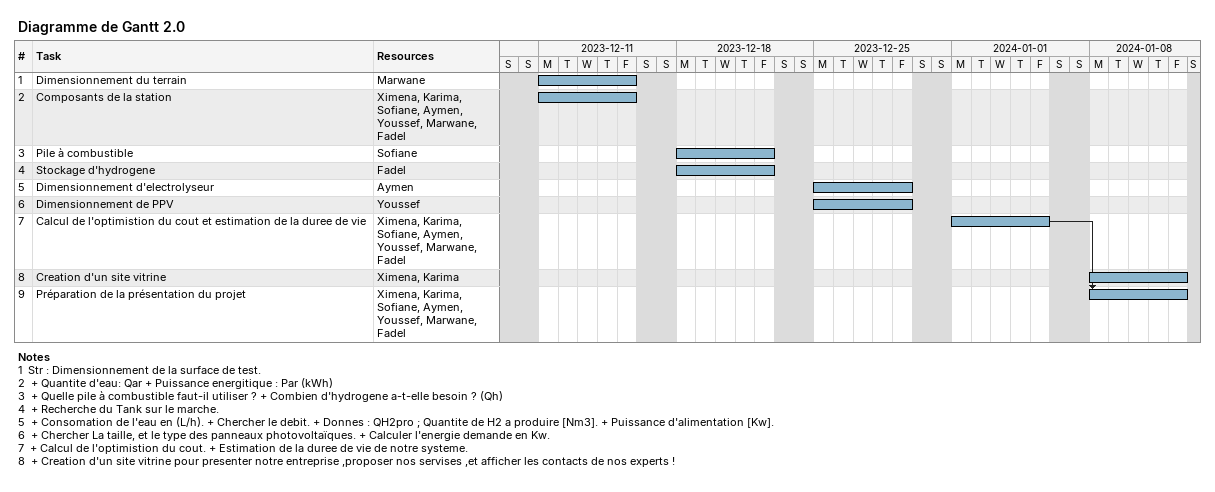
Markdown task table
Diagramme de Gantt 2.0

| ID | Task | Start | Finish | Predecessors | Resources |
|---|---|---|---|---|---|
| 1 | Dimensionnement du terrain | 2023-12-11 | 2023-12-15 |  | Marwane |
| 2 | Composants de la station | 2023-12-11 | 2023-12-15 |  | Ximena, Karima, Sofiane, Aymen, Youssef, Marwane, Fadel |
| 3 | Pile à combustible | 2023-12-18 | 2023-12-22 |  | Sofiane |
| 4 | Stockage d'hydrogene | 2023-12-18 | 2023-12-22 |  | Fadel |
| 5 | Dimensionnement d'electrolyseur | 2023-12-25 | 2023-12-29 |  | Aymen |
| 6 | Dimensionnement de PPV | 2023-12-25 | 2023-12-29 |  | Youssef |
| 7 | Calcul de l'optimistion du cout et estimation de la duree de vie | 2024-01-01 | 2024-01-05 |  | Ximena, Karima, Sofiane, Aymen, Youssef, Marwane, Fadel |
| 8 | Creation d'un site vitrine | 2024-01-08 | 2024-01-12 |  | Ximena, Karima |
| 9 | Préparation de la présentation du projet | 2024-01-08 | 2024-01-12 | 7 | Ximena, Karima, Sofiane, Aymen, Youssef, Marwane, Fadel |

Notes
- 1: Str : Dimensionnement de la surface de test.
- 2: + Quantite d'eau: Qar + Puissance energitique : Par (kWh)
- 3: + Quelle pile à combustible faut-il utiliser ? + Combien d'hydrogene a-t-elle besoin ? (Qh)
- 4: + Recherche du Tank sur le marche.
- 5: + Consomation de l'eau en (L/h). + Chercher le debit. + Donnes : QH2pro ; Quantite de H2 a produire [Nm3]. + Puissance d'alimentation [Kw].
- 6: + Chercher La taille, et le type des panneaux photovoltaïques. + Calculer l'energie demande en Kw.
- 7: + Calcul de l'optimistion du cout. + Estimation de la duree de vie de notre systeme.
- 8: + Creation d'un site vitrine pour presenter notre entreprise ,proposer nos servises ,et afficher les contacts de nos experts !
